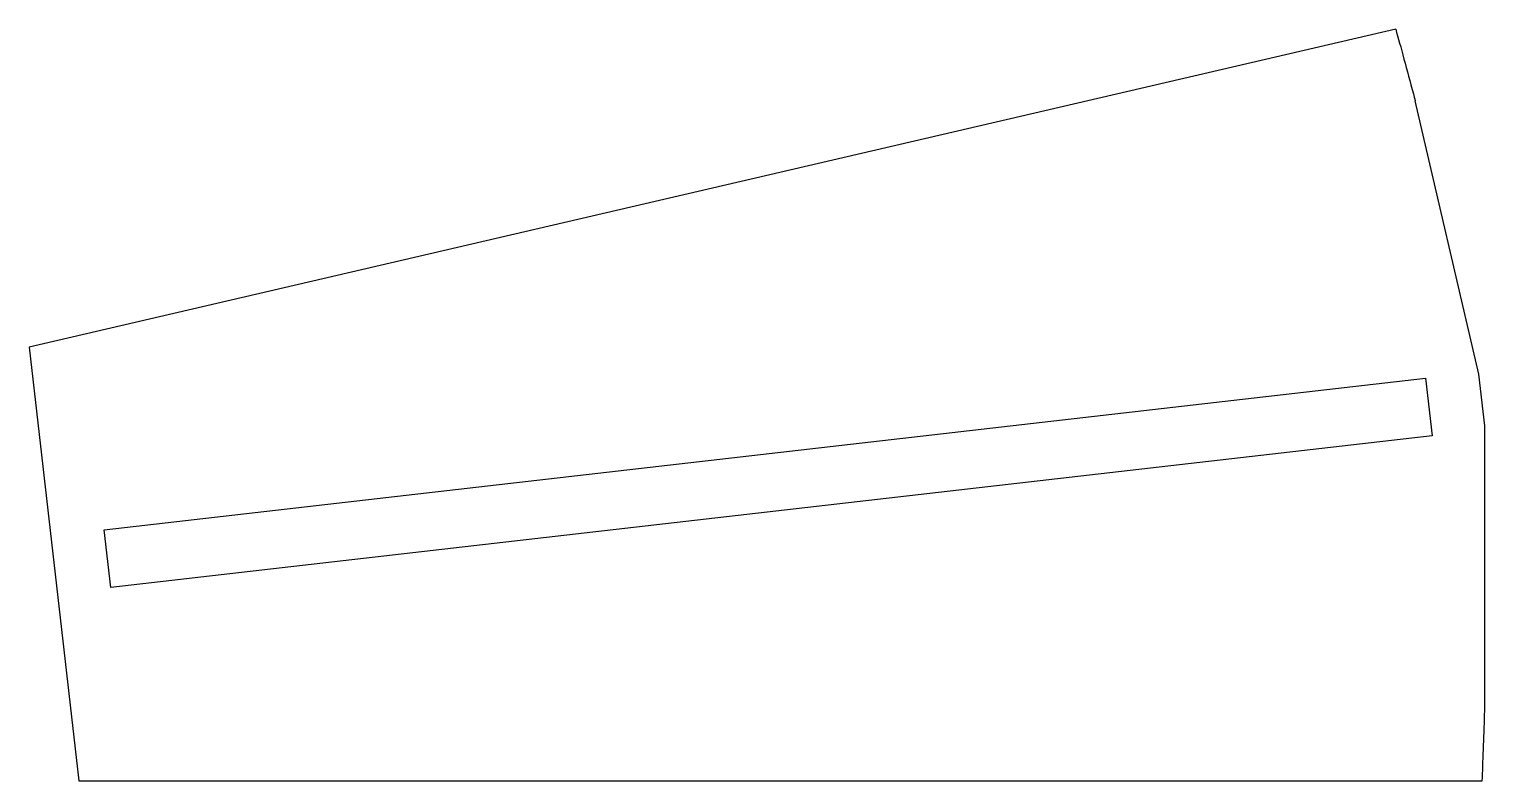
# Model space of a CAD drawing. Header units: millimetres. Extents: x -6 to 157, y 0 to 84.
import ezdxf

# ---------------------------------------------------------------- set-up
doc = ezdxf.new("R2010")
doc.units = ezdxf.units.MM

msp = doc.modelspace()

# ---------------------------------------------------------------- linework, layer by layer
at = {"layer": 'INTERIOR_PROFILES'}
msp.add_lwpolyline([(2.81, 28.1), (150.61, 45.09), (151.35, 38.63), (3.55, 21.65)], close=True, dxfattribs=at)
at = {"layer": 'OUTER_PROFILES'}
for p, q in [((147.29, 84.14), (-5.58, 48.54)), ((156.6, 45.52), (149.47, 76.12)), ((-5.58, 48.54), (0, 0)), ((157.26, 39.72), (156.6, 45.52)), ((157.26, 8.31), (157.26, 39.72)), ((0, 0), (156.97, 0))]:
    msp.add_line(p, q, dxfattribs=at)
for points, knots in [([(147.29, 84.14), (147.84, 82.19), (148.54, 79.58), (149.27, 76.89), (149.33, 76.63), (149.4, 76.38), (149.47, 76.12)], [0.8066621, 0.8066621, 0.8066621, 0.8066621, 1.504651, 1.504651, 1.504651, 1.5707963, 1.5707963, 1.5707963, 1.5707963]), ([(156.97, 0), (157.06, 2.06), (157.14, 4.76), (157.24, 7.52), (157.24, 7.78), (157.25, 8.05), (157.26, 8.31)], [0.8150035, 0.8150035, 0.8150035, 0.8150035, 1.504651, 1.504651, 1.504651, 1.5707963, 1.5707963, 1.5707963, 1.5707963])]:
    msp.add_open_spline(points, degree=3, knots=knots, dxfattribs=at)

doc.saveas('drawing.dxf')
